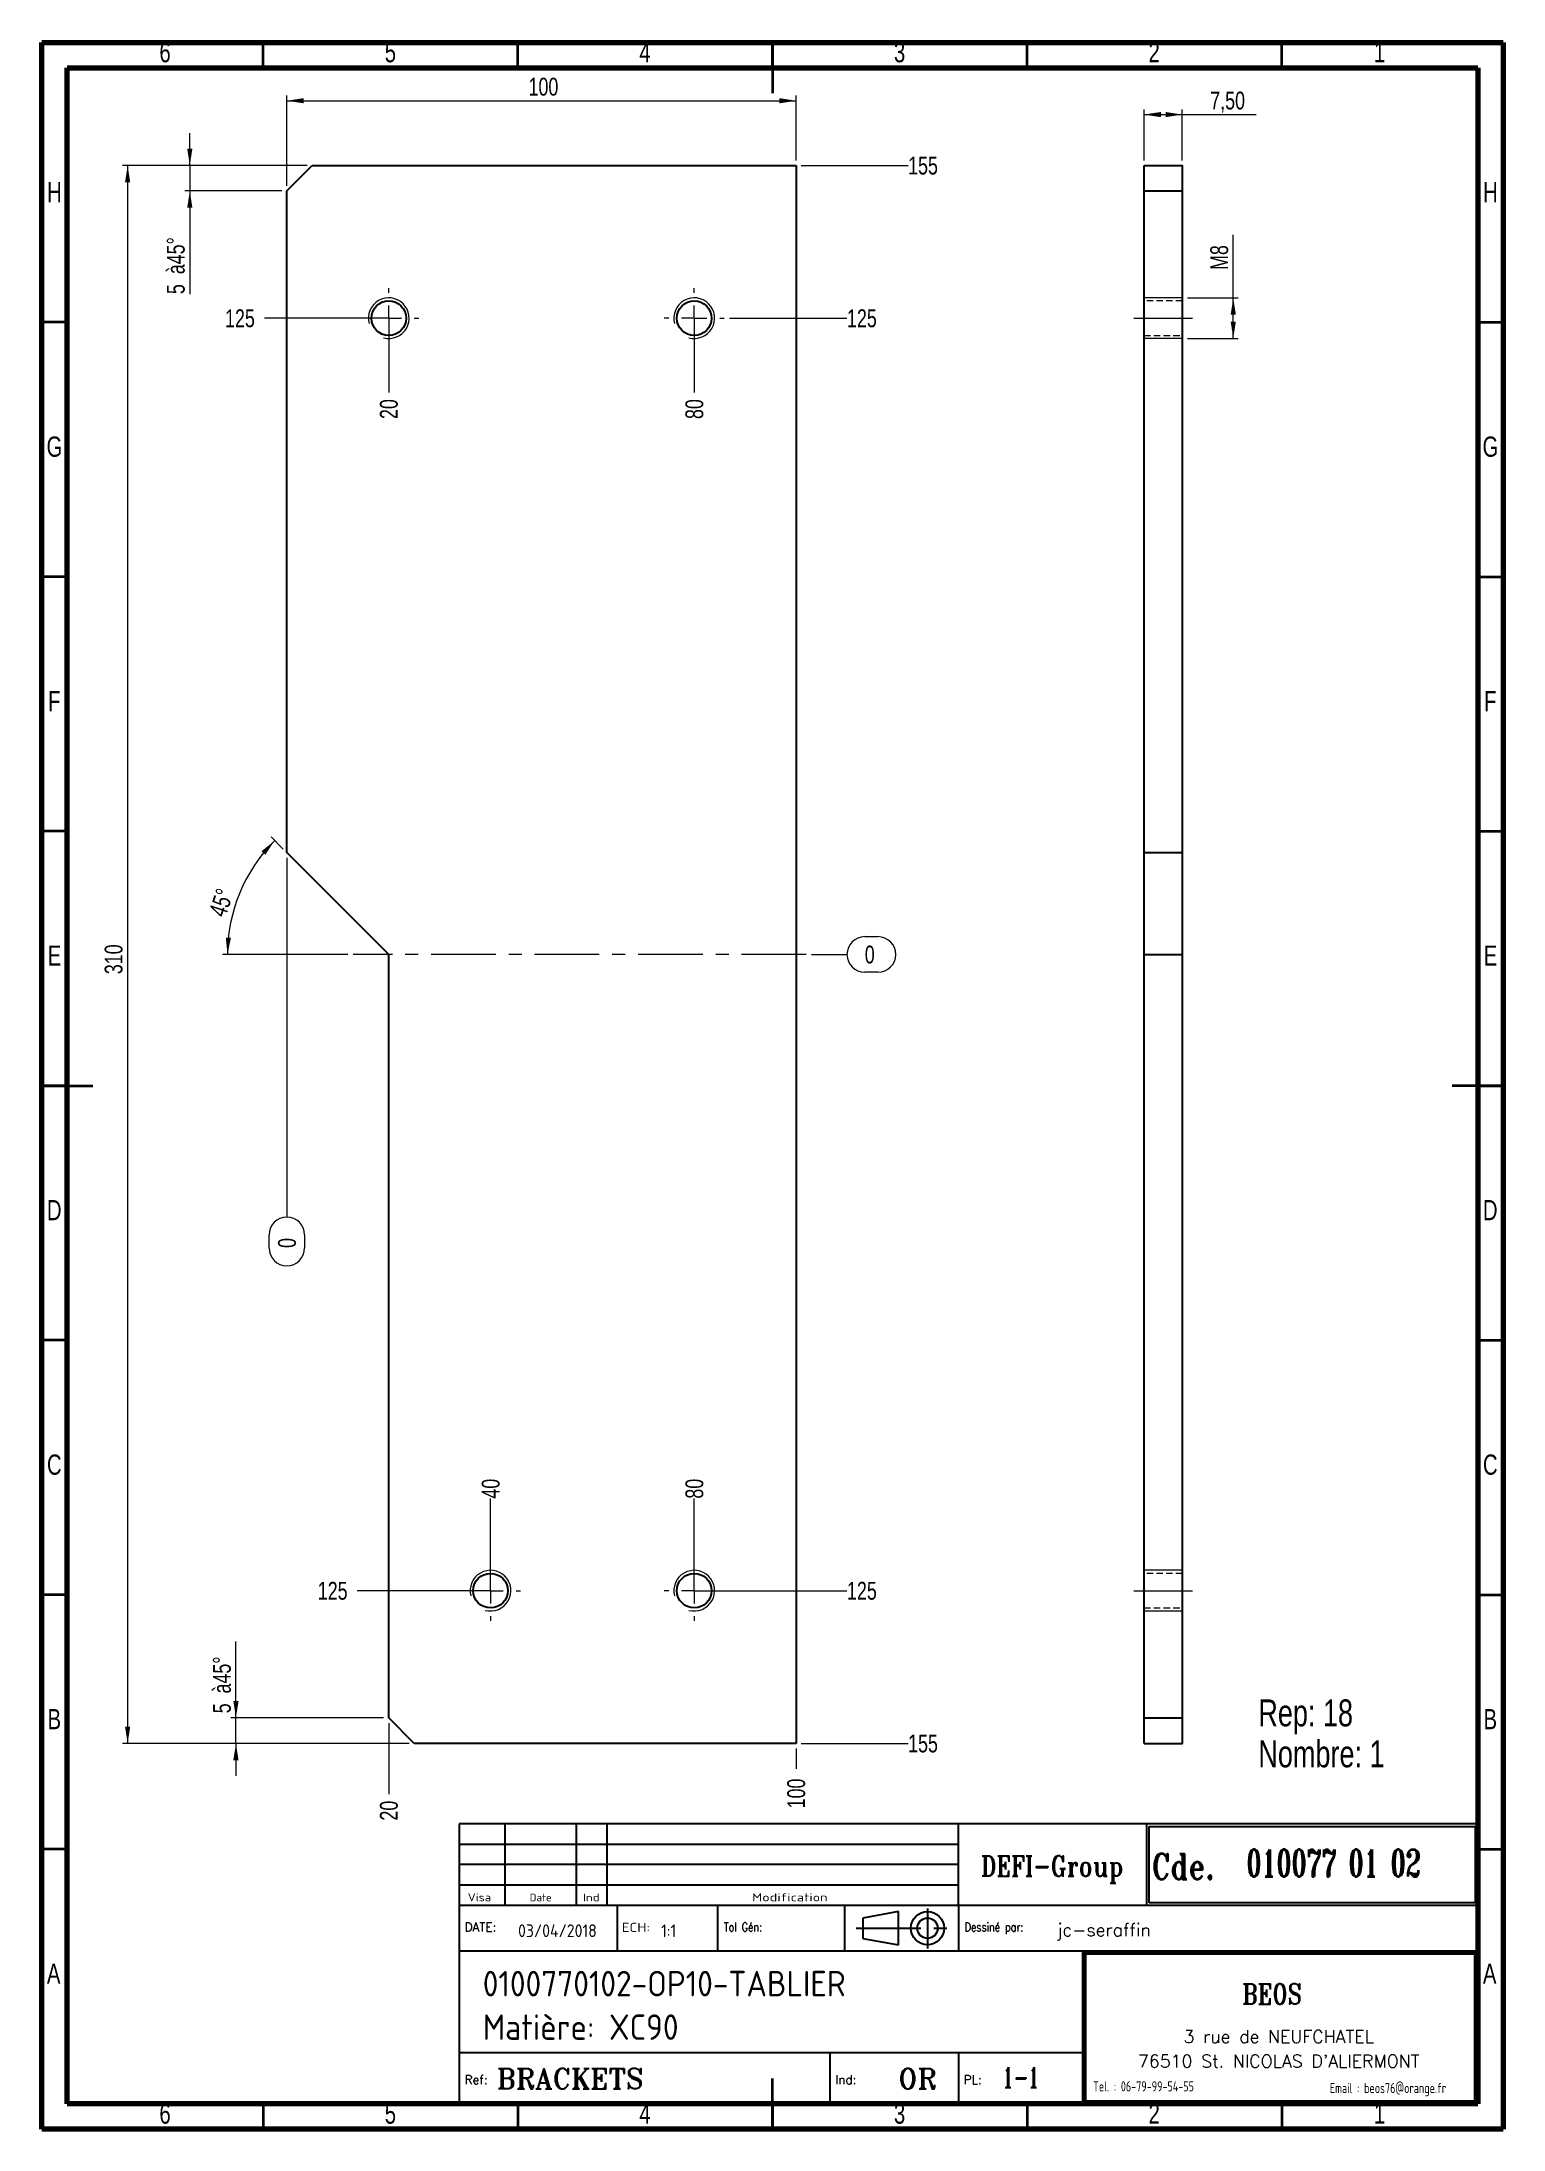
# Model space of a CAD drawing. Header units: millimetres. Extents: x 5 to 292, y 5 to 415.
import ezdxf

# ---------------------------------------------------------------- set-up
doc = ezdxf.new("R2010")
doc.units = ezdxf.units.MM
doc.linetypes.add('CENTERX2', pattern=[20.32, 12.7, -2.54, 2.54, -2.54])
doc.linetypes.add('HIDDEN', pattern=[1.905, 1.27, -0.635])
doc.layers.add('DIMENSIONS', color=176, linetype='Continuous')
doc.styles.add('SLDTEXTSTYLE0', font='TXT', dxfattribs={"width": 0.75})
doc.styles.add('SLDTEXTSTYLE1', font='ISOCP')
doc.styles.add('SLDTEXTSTYLE10', font='ISOCP', dxfattribs={"width": 1.147311})
doc.styles.add('SLDTEXTSTYLE11', font='ISOCP', dxfattribs={"width": 1.385904})
doc.styles.add('SLDTEXTSTYLE12', font='ISOCP', dxfattribs={"width": 1.246461})
doc.styles.add('SLDTEXTSTYLE13', font='ROMAND')
doc.styles.add('SLDTEXTSTYLE2', font='ROMANT', dxfattribs={"width": 0.8})
doc.styles.add('SLDTEXTSTYLE3', font='ISOCP', dxfattribs={"width": 0.8})
doc.styles.add('SLDTEXTSTYLE4', font='ROMANS', dxfattribs={"width": 0.8})
doc.styles.add('SLDTEXTSTYLE5', font='ROMANT')
doc.styles.add('SLDTEXTSTYLE6', font='ROMANS')
doc.styles.add('SLDTEXTSTYLE7', font='ROMANT', dxfattribs={"width": 0.65})
doc.styles.add('SLDTEXTSTYLE8', font='ISOCP', dxfattribs={"width": 1.446157})
doc.styles.add('SLDTEXTSTYLE9', font='ISOCP', dxfattribs={"width": 1.294402})
doc.dimstyles.new('SLDDIMSTYLE0', dxfattribs={"dimtxt": 3.5, "dimasz": 3.302, "dimexe": 0, "dimexo": 0.0625, "dimgap": 0.875, "dimtad": 0, "dimtih": 1, "dimtoh": 1, "dimdec": 0, "dimrnd": 1e-09, "dimdsep": 46, "dimtxsty": 'SLDTEXTSTYLE0', "dimblk1": 'NONE', "dimblk2": 'NONE', "dimsah": 1, "dimcen": 0.09, "dimadec": 0, "dimazin": 2, "dimtfac": 1, "dimtdec": 0, "dimtofl": 0, "dimtmove": 0, "dimatfit": 3, "dimldrblk": 'NONE', "dimfxl": 1, "dimfrac": 2, "dimtolj": 1, "dimtzin": 12, "dimarcsym": 0})
doc.dimstyles.new('SLDDIMSTYLE1', dxfattribs={"dimtxt": 3.5, "dimasz": 3.302, "dimexe": 0, "dimexo": 0.0625, "dimgap": 0.875, "dimtad": 0, "dimtih": 1, "dimtoh": 1, "dimrnd": 1e-09, "dimzin": 12, "dimdsep": 46, "dimtxsty": 'SLDTEXTSTYLE0', "dimblk1": 'NONE', "dimblk2": 'NONE', "dimsah": 1, "dimcen": 0.09, "dimadec": 0, "dimazin": 3, "dimtfac": 1, "dimtofl": 0, "dimtmove": 0, "dimatfit": 3, "dimldrblk": 'NONE', "dimfxl": 1, "dimfrac": 2, "dimtolj": 1, "dimtzin": 12, "dimarcsym": 0})
doc.dimstyles.new('SLDDIMSTYLE2', dxfattribs={"dimtxt": 3.5, "dimasz": 3.302, "dimexe": 0, "dimexo": 0.0625, "dimgap": 0.875, "dimtad": 1, "dimrnd": 1e-09, "dimzin": 12, "dimdsep": 46, "dimtxsty": 'SLDTEXTSTYLE0', "dimsah": 1, "dimcen": 0.09, "dimadec": 0, "dimazin": 3, "dimtfac": 1, "dimtofl": 0, "dimtmove": 0, "dimatfit": 3, "dimfxl": 1, "dimfrac": 2, "dimtolj": 1, "dimtzin": 12, "dimarcsym": 0})
doc.dimstyles.new('SLDDIMSTYLE3', dxfattribs={"dimtxt": 3.5, "dimasz": 3.302, "dimexe": 0, "dimexo": 0.0625, "dimgap": 0.875, "dimtad": 1, "dimdec": 4, "dimzin": 12, "dimdsep": 46, "dimtxsty": 'SLDTEXTSTYLE0', "dimsah": 1, "dimcen": 0.09, "dimazin": 3, "dimtfac": 1, "dimtofl": 0, "dimtmove": 0, "dimatfit": 3, "dimfxl": 1, "dimfrac": 2, "dimtolj": 1, "dimtzin": 12, "dimarcsym": 0})
doc.dimstyles.new('SLDDIMSTYLE4', dxfattribs={"dimtxt": 3.5, "dimasz": 3.302, "dimexe": 0, "dimexo": 0.0625, "dimgap": 0.875, "dimtad": 1, "dimrnd": 1e-09, "dimzin": 12, "dimdsep": 46, "dimtxsty": 'SLDTEXTSTYLE0', "dimsah": 1, "dimcen": 0.09, "dimadec": 0, "dimazin": 3, "dimtfac": 1, "dimtmove": 0, "dimatfit": 0, "dimfxl": 1, "dimfrac": 2, "dimtolj": 1, "dimtzin": 12, "dimarcsym": 0})

# ---------------------------------------------------------------- blocks, each defined once
blk = doc.blocks.new('SW_NOTE_0')
at = {"color": 0, "linetype": 'Continuous', "lineweight": 0, "char_height": 5.292, "attachment_point": 1, "style": 'SLDTEXTSTYLE0'}
for s, insert in [('Rep: 18', (0, 6.82)), ('Nombre: 1', (0, -1.23))]:
    blk.add_mtext(s, dxfattribs=dict(at, insert=insert))
blk = doc.blocks.new('_D')
at = {"color": 7, "linetype": 'Continuous', "lineweight": 18}
for p, q in [((166.62, 239.3), (169.21, 239.3)), ((156.13, 235.81), (163.13, 235.81)), ((169.21, 232.32), (166.62, 232.32))]:
    blk.add_line(p, q, dxfattribs=at)
for centre, start, end in [((166.62, 235.81), 90, 270), ((169.21, 235.81), 270, 90)]:
    blk.add_arc(centre, 3.49, start, end, dxfattribs=at)
at = {"color": 7, "linetype": 'Continuous', "lineweight": 18, "insert": (166.62, 237.54), "char_height": 3.5, "attachment_point": 1, "style": 'SLDTEXTSTYLE0'}
blk.add_mtext('0', dxfattribs=at)
blk = doc.blocks.new('_None')
blk = doc.blocks.new('_D_1')
at = {"color": 7, "linetype": 'Continuous', "lineweight": 18}
blk.add_line((134.13, 110.81), (163.13, 110.81), dxfattribs=at)
at = {"color": 7, "linetype": 'Continuous', "lineweight": 18, "insert": (163.13, 112.54), "char_height": 3.5, "attachment_point": 1, "style": 'SLDTEXTSTYLE0'}
blk.add_mtext('125', dxfattribs=at)
blk = doc.blocks.new('_D_2')
at = {"color": 7, "linetype": 'Continuous', "lineweight": 18}
blk.add_line((92.13, 110.81), (66.96, 110.81), dxfattribs=at)
at = {"color": 7, "linetype": 'Continuous', "lineweight": 18, "insert": (59.2, 112.54), "char_height": 3.5, "attachment_point": 1, "style": 'SLDTEXTSTYLE0'}
blk.add_mtext('125', dxfattribs=at)
blk = doc.blocks.new('_D_3')
at = {"color": 7, "linetype": 'Continuous', "lineweight": 18}
blk.add_line((154.13, 80.81), (175.13, 80.81), dxfattribs=at)
at = {"color": 7, "linetype": 'Continuous', "lineweight": 18, "insert": (175.13, 82.54), "char_height": 3.5, "attachment_point": 1, "style": 'SLDTEXTSTYLE0'}
blk.add_mtext('155', dxfattribs=at)
blk = doc.blocks.new('_D_4')
at = {"color": 7, "linetype": 'Continuous', "lineweight": 18}
blk.add_line((72.13, 360.81), (48.75, 360.81), dxfattribs=at)
at = {"color": 7, "linetype": 'Continuous', "lineweight": 18, "insert": (40.99, 362.54), "char_height": 3.5, "attachment_point": 1, "style": 'SLDTEXTSTYLE0'}
blk.add_mtext('125', dxfattribs=at)
blk = doc.blocks.new('_D_5')
at = {"color": 7, "linetype": 'Continuous', "lineweight": 18}
blk.add_line((140.03, 360.81), (163.13, 360.81), dxfattribs=at)
at = {"color": 7, "linetype": 'Continuous', "lineweight": 18, "insert": (163.13, 362.54), "char_height": 3.5, "attachment_point": 1, "style": 'SLDTEXTSTYLE0'}
blk.add_mtext('125', dxfattribs=at)
blk = doc.blocks.new('_D_6')
at = {"color": 7, "linetype": 'Continuous', "lineweight": 18}
blk.add_line((154.13, 390.81), (175.13, 390.81), dxfattribs=at)
at = {"color": 7, "linetype": 'Continuous', "lineweight": 18, "insert": (175.13, 392.54), "char_height": 3.5, "attachment_point": 1, "style": 'SLDTEXTSTYLE0'}
blk.add_mtext('155', dxfattribs=at)
blk = doc.blocks.new('_D_7')
at = {"color": 7, "linetype": 'Continuous', "lineweight": 18}
for p, q in [((53.13, 254.81), (53.13, 184.21)), ((49.64, 178.14), (49.64, 180.73)), ((56.62, 180.73), (56.62, 178.14))]:
    blk.add_line(p, q, dxfattribs=at)
for centre, start, end in [((53.13, 180.73), 0, 180), ((53.13, 178.14), 180, 0)]:
    blk.add_arc(centre, 3.49, start, end, dxfattribs=at)
at = {"color": 7, "linetype": 'Continuous', "lineweight": 18, "insert": (51.4, 178.14), "char_height": 3.5, "attachment_point": 1, "rotation": 90, "style": 'SLDTEXTSTYLE0'}
blk.add_mtext('0', dxfattribs=at)
blk = doc.blocks.new('_D_8')
at = {"color": 7, "linetype": 'Continuous', "lineweight": 18}
blk.add_line((73.13, 359.81), (73.13, 346.18), dxfattribs=at)
at = {"color": 7, "linetype": 'Continuous', "lineweight": 18, "insert": (71.4, 341), "char_height": 3.5, "attachment_point": 1, "rotation": 90, "style": 'SLDTEXTSTYLE0'}
blk.add_mtext('20', dxfattribs=at)
blk = doc.blocks.new('_D_9')
at = {"color": 7, "linetype": 'Continuous', "lineweight": 18}
blk.add_line((73.13, 84.81), (73.13, 70.81), dxfattribs=at)
at = {"color": 7, "linetype": 'Continuous', "lineweight": 18, "insert": (71.4, 65.64), "char_height": 3.5, "attachment_point": 1, "rotation": 90, "style": 'SLDTEXTSTYLE0'}
blk.add_mtext('20', dxfattribs=at)
blk = doc.blocks.new('_D_10')
at = {"color": 7, "linetype": 'Continuous', "lineweight": 18}
blk.add_line((93.13, 111.81), (93.13, 128.89), dxfattribs=at)
at = {"color": 7, "linetype": 'Continuous', "lineweight": 18, "insert": (91.4, 128.89), "char_height": 3.5, "attachment_point": 1, "rotation": 90, "style": 'SLDTEXTSTYLE0'}
blk.add_mtext('40', dxfattribs=at)
blk = doc.blocks.new('_D_11')
at = {"color": 7, "linetype": 'Continuous', "lineweight": 18}
blk.add_line((133.13, 359.81), (133.13, 346.18), dxfattribs=at)
at = {"color": 7, "linetype": 'Continuous', "lineweight": 18, "insert": (131.4, 341), "char_height": 3.5, "attachment_point": 1, "rotation": 90, "style": 'SLDTEXTSTYLE0'}
blk.add_mtext('80', dxfattribs=at)
blk = doc.blocks.new('_D_12')
at = {"color": 7, "linetype": 'Continuous', "lineweight": 18}
blk.add_line((133.13, 111.81), (133.13, 128.89), dxfattribs=at)
at = {"color": 7, "linetype": 'Continuous', "lineweight": 18, "insert": (131.4, 128.89), "char_height": 3.5, "attachment_point": 1, "rotation": 90, "style": 'SLDTEXTSTYLE0'}
blk.add_mtext('80', dxfattribs=at)
blk = doc.blocks.new('_D_13')
at = {"color": 7, "linetype": 'Continuous', "lineweight": 18}
blk.add_line((153.13, 79.81), (153.13, 75.8), dxfattribs=at)
at = {"color": 7, "linetype": 'Continuous', "lineweight": 18, "insert": (151.4, 68.04), "char_height": 3.5, "attachment_point": 1, "rotation": 90, "style": 'SLDTEXTSTYLE0'}
blk.add_mtext('100', dxfattribs=at)
blk = doc.blocks.new('_D_14')
at = {"color": 7, "linetype": 'Continuous', "lineweight": 18}
for p, q in [((57.13, 390.81), (20.86, 390.81)), ((21.86, 390.81), (21.86, 80.81)), ((77.13, 80.81), (20.86, 80.81))]:
    blk.add_line(p, q, dxfattribs=at)
for points in [[(21.86, 390.81), (21.35, 387.51), (22.37, 387.51)], [(21.86, 80.81), (22.37, 84.11), (21.35, 84.11)]]:
    blk.add_solid(points, dxfattribs=at)
at = {"color": 7, "linetype": 'Continuous', "lineweight": 18, "insert": (17.35, 231.93), "char_height": 3.5, "attachment_point": 1, "rotation": 90, "style": 'SLDTEXTSTYLE0'}
blk.add_mtext('310', dxfattribs=at)
blk = doc.blocks.new('_D_15')
at = {"color": 7, "linetype": 'Continuous', "lineweight": 18}
for p, q in [((53.13, 386.81), (53.13, 404.53)), ((53.13, 403.53), (153.13, 403.53)), ((153.13, 391.81), (153.13, 404.53))]:
    blk.add_line(p, q, dxfattribs=at)
for points in [[(53.13, 403.53), (56.43, 403.02), (56.43, 404.04)], [(153.13, 403.53), (149.83, 404.04), (149.83, 403.02)]]:
    blk.add_solid(points, dxfattribs=at)
at = {"color": 7, "linetype": 'Continuous', "lineweight": 18, "insert": (100.59, 408.04), "char_height": 3.5, "attachment_point": 1, "style": 'SLDTEXTSTYLE0'}
blk.add_mtext('100', dxfattribs=at)
blk = doc.blocks.new('_D_16')
at = {"color": 7, "linetype": 'Continuous', "lineweight": 18}
for p, q in [((52.43, 256.52), (50.04, 258.9)), ((65.13, 235.81), (40.47, 235.81))]:
    blk.add_line(p, q, dxfattribs=at)
blk.add_arc((73.13, 235.81), 31.66, 135, 180, dxfattribs=at)
for points in [[(50.75, 258.2), (48.16, 256.08), (48.91, 255.4)], [(41.47, 235.81), (42.15, 239.08), (41.14, 239.13)]]:
    blk.add_solid(points, dxfattribs=at)
at = {"color": 7, "linetype": 'Continuous', "lineweight": 18, "insert": (37.73, 244.03), "char_height": 3.5, "attachment_point": 1, "rotation": 71.365, "style": 'SLDTEXTSTYLE0'}
blk.add_mtext('45°', dxfattribs=at)
blk = doc.blocks.new('_D_17')
at = {"color": 7, "linetype": 'Continuous', "lineweight": 18}
for p, q in [((34.07, 390.81), (34.07, 397.16)), ((57.13, 390.81), (33.07, 390.81)), ((34.07, 390.81), (34.07, 385.81)), ((52.13, 385.81), (33.07, 385.81)), ((34.07, 385.81), (34.07, 365.55))]:
    blk.add_line(p, q, dxfattribs=at)
for points in [[(34.07, 390.81), (34.58, 394.11), (33.56, 394.11)], [(34.07, 385.81), (33.56, 382.51), (34.58, 382.51)]]:
    blk.add_solid(points, dxfattribs=at)
at = {"color": 7, "linetype": 'Continuous', "lineweight": 18, "char_height": 3.5, "attachment_point": 1, "rotation": 90, "style": 'SLDTEXTSTYLE0'}
for s, insert in [('à45°', (29.56, 369.45)), ('5', (29.56, 365.55))]:
    blk.add_mtext(s, dxfattribs=dict(at, insert=insert))
blk = doc.blocks.new('_D_18')
at = {"color": 7, "linetype": 'Continuous', "lineweight": 18}
for p, q in [((43.13, 85.81), (43.13, 100.82)), ((72.13, 85.81), (42.13, 85.81)), ((43.13, 80.81), (43.13, 85.81)), ((77.13, 80.81), (42.13, 80.81)), ((43.13, 80.81), (43.13, 74.46))]:
    blk.add_line(p, q, dxfattribs=at)
for points in [[(43.13, 85.81), (43.64, 89.11), (42.62, 89.11)], [(43.13, 80.81), (42.62, 77.51), (43.64, 77.51)]]:
    blk.add_solid(points, dxfattribs=at)
at = {"color": 7, "linetype": 'Continuous', "lineweight": 18, "char_height": 3.5, "attachment_point": 1, "rotation": 90, "style": 'SLDTEXTSTYLE0'}
for s, insert in [('à45°', (38.62, 90.61)), ('5', (38.62, 86.72))]:
    blk.add_mtext(s, dxfattribs=dict(at, insert=insert))
blk = doc.blocks.new('SW_CENTERMARKSYMBOL_0')
at = {"color": 0, "linetype": 'Continuous', "lineweight": 0}
for p, q in [((0, 5), (0, 5.9)), ((-5, 0), (-5.9, 0)), ((0, 0), (-2.5, 0)), ((0, 0), (0, 2.5)), ((0, 0), (0, -2.5)), ((0, 0), (2.5, 0)), ((5, 0), (5.9, 0)), ((0, -5), (0, -5.9))]:
    blk.add_line(p, q, dxfattribs=at)
blk = doc.blocks.new('SW_CENTERMARKSYMBOL_1')
at = {"color": 0, "linetype": 'Continuous', "lineweight": 0}
for p, q in [((0, 5), (0, 5.9)), ((-5, 0), (-5.9, 0)), ((0, 0), (-2.5, 0)), ((0, 0), (0, 2.5)), ((0, 0), (0, -2.5)), ((0, 0), (2.5, 0)), ((5, 0), (5.9, 0)), ((0, -5), (0, -5.9))]:
    blk.add_line(p, q, dxfattribs=at)
blk = doc.blocks.new('SW_CENTERMARKSYMBOL_2')
at = {"color": 0, "linetype": 'Continuous', "lineweight": 0}
for p, q in [((0, 5), (0, 5.9)), ((-5, 0), (-5.9, 0)), ((0, 0), (-2.5, 0)), ((0, 0), (0, 2.5)), ((0, 0), (0, -2.5)), ((0, 0), (2.5, 0)), ((5, 0), (5.9, 0)), ((0, -5), (0, -5.9))]:
    blk.add_line(p, q, dxfattribs=at)
blk = doc.blocks.new('SW_CENTERMARKSYMBOL_3')
at = {"color": 0, "linetype": 'Continuous', "lineweight": 0}
for p, q in [((0, 5), (0, 5.9)), ((-5, 0), (-5.9, 0)), ((0, 0), (-2.5, 0)), ((0, 0), (0, 2.5)), ((0, 0), (0, -2.5)), ((0, 0), (2.5, 0)), ((5, 0), (5.9, 0)), ((0, -5), (0, -5.9))]:
    blk.add_line(p, q, dxfattribs=at)
blk = doc.blocks.new('_D_19')
at = {"color": 7, "linetype": 'Continuous', "lineweight": 18}
for p, q in [((221.48, 391.81), (221.48, 401.81)), ((221.48, 400.81), (228.98, 400.81)), ((228.98, 391.81), (228.98, 401.81)), ((228.98, 400.81), (243.51, 400.81))]:
    blk.add_line(p, q, dxfattribs=at)
for points in [[(221.48, 400.81), (224.79, 400.3), (224.79, 401.32)], [(228.98, 400.81), (225.68, 401.32), (225.68, 400.3)]]:
    blk.add_solid(points, dxfattribs=at)
at = {"color": 7, "linetype": 'Continuous', "lineweight": 18, "insert": (234.46, 405.32), "char_height": 3.5, "attachment_point": 1, "style": 'SLDTEXTSTYLE0'}
blk.add_mtext('7,50', dxfattribs=at)
blk = doc.blocks.new('_D_20')
at = {"color": 7, "linetype": 'Continuous', "lineweight": 18}
for p, q in [((238.98, 364.81), (238.98, 377.16)), ((229.98, 364.81), (239.98, 364.81)), ((238.98, 356.81), (238.98, 364.81)), ((229.98, 356.81), (239.98, 356.81))]:
    blk.add_line(p, q, dxfattribs=at)
for points in [[(238.98, 364.81), (238.48, 361.51), (239.49, 361.51)], [(238.98, 356.81), (239.49, 360.11), (238.48, 360.11)]]:
    blk.add_solid(points, dxfattribs=at)
at = {"color": 7, "linetype": 'Continuous', "lineweight": 18, "insert": (234.47, 370.29), "char_height": 3.5, "attachment_point": 1, "rotation": 90, "style": 'SLDTEXTSTYLE0'}
blk.add_mtext('M8', dxfattribs=at)

msp = doc.modelspace()

# ---------------------------------------------------------------- linework, layer by layer
at = {"color": 7, "linetype": 'Continuous', "lineweight": 70}
for p, q in [((5, 5), (5, 415)), ((5, 415), (292, 415)), ((292, 415), (292, 5)), ((10, 10), (10, 410)), ((10, 410), (287, 410)), ((287, 410), (287, 10)), ((287, 10), (10, 10)), ((292, 5), (5, 5))]:
    msp.add_line(p, q, dxfattribs=at)
at = {"color": 7, "linetype": 'Continuous', "lineweight": 35}
for p, q in [((48.5, 410), (48.5, 415)), ((98.5, 410), (98.5, 415)), ((148.5, 415.001), (148.5, 404.999)), ((148.5, 410), (148.5, 415)), ((198.5, 410), (198.5, 415)), ((248.5, 410), (248.5, 415)), ((10, 360), (5, 360)), ((287, 360), (292, 360)), ((10, 310), (5, 310)), ((287, 310), (292, 310)), ((10, 260), (5, 260)), ((287, 260), (292, 260)), ((4.999, 210), (15.001, 210)), ((10, 210), (5, 210)), ((292.001, 210), (281.999, 210)), ((287, 210), (292, 210)), ((10, 160), (5, 160)), ((287, 160), (292, 160)), ((10, 110), (5, 110)), ((287, 110), (292, 110)), ((10, 60), (5, 60)), ((287, 60), (292, 60)), ((148.5, 4.999), (148.5, 15.001)), ((48.5, 10), (48.5, 5)), ((98.5, 10), (98.5, 5)), ((148.5, 10), (148.5, 5)), ((198.5, 10), (198.5, 5)), ((248.5, 10), (248.5, 5))]:
    msp.add_line(p, q, dxfattribs=at)
at = {"color": 7, "linetype": 'Continuous', "lineweight": 25}
for p, q in [((53.13234, 385.81024), (58.13233, 390.81024)), ((58.13233, 390.81024), (153.13233, 390.81024)), ((153.13233, 390.81024), (153.13233, 80.81023)), ((221.48396, 385.81024), (221.48396, 390.81024)), ((221.48396, 390.81024), (228.98396, 390.81024)), ((228.98396, 385.81024), (228.98396, 390.81024)), ((53.13234, 255.81023), (53.13234, 385.81024)), ((221.48396, 385.81024), (228.98396, 385.81024)), ((221.48396, 255.81023), (221.48396, 385.81024)), ((228.98396, 255.81023), (228.98396, 385.81024)), ((73.13235, 235.81023), (53.13234, 255.81023)), ((221.48396, 255.81023), (228.98396, 255.81023)), ((221.48396, 235.81023), (221.48396, 255.81023)), ((228.98396, 235.81023), (228.98396, 255.81023)), ((73.13235, 85.81023), (73.13235, 235.81023)), ((221.48396, 235.81023), (228.98396, 235.81023)), ((221.48396, 85.81023), (221.48396, 235.81023)), ((228.98396, 85.81023), (228.98396, 235.81023)), ((78.13235, 80.81023), (73.13235, 85.81023)), ((221.48396, 85.81023), (228.98396, 85.81023)), ((221.48396, 80.81023), (221.48396, 85.81023)), ((228.98396, 80.81023), (228.98396, 85.81023)), ((153.13233, 80.81023), (78.13235, 80.81023)), ((221.48396, 80.81023), (228.98396, 80.81023))]:
    msp.add_line(p, q, dxfattribs=at)
at = {"color": 7, "linetype": 'Continuous', "lineweight": 18}
for p, q in [((228.98396, 364.81023), (221.48396, 364.81023)), ((228.98396, 364.81023), (221.48396, 364.81023)), ((228.98396, 356.81023), (221.48396, 356.81023)), ((228.98396, 356.81023), (221.48396, 356.81023)), ((228.98396, 114.81023), (221.48396, 114.81023)), ((228.98396, 114.81023), (221.48396, 114.81023)), ((228.98396, 106.81023), (221.48396, 106.81023)), ((228.98396, 106.81023), (221.48396, 106.81023))]:
    msp.add_line(p, q, dxfattribs=at)
at = {"color": 7, "linetype": 'HIDDEN', "lineweight": 18}
for p, q in [((228.98396, 364.21023), (221.48396, 364.21023)), ((221.48396, 357.41024), (228.98396, 357.41024)), ((228.98396, 114.21023), (221.48396, 114.21023)), ((221.48396, 107.41024), (228.98396, 107.41024))]:
    msp.add_line(p, q, dxfattribs=at)
at = {"color": 7, "linetype": 'CENTERX2', "lineweight": 18}
for p, q in [((219.48396, 360.81023), (230.98396, 360.81023)), ((155.13235, 235.81023), (66.13235, 235.81023)), ((219.48396, 110.81023), (230.98396, 110.81023))]:
    msp.add_line(p, q, dxfattribs=at)
at = {"color": 7, "linetype": 'Continuous', "lineweight": 25}
for centre in [(73.13235, 360.81023), (133.13235, 360.81023), (93.13235, 110.81023), (133.13235, 110.81023)]:
    msp.add_circle(centre, 3.4, dxfattribs=at)
at = {"color": 7, "linetype": 'Continuous', "lineweight": 18}
for centre in [(73.13235, 360.81023), (133.13235, 360.81023), (93.13235, 110.81023), (133.13235, 110.81023)]:
    msp.add_arc(centre, 4, 255, 195, dxfattribs=at)
at = {"layer": 'DIMENSIONS', "color": 3}
for p, q in [((185, 65), (87, 65)), ((96, 49), (96, 65)), ((110, 49), (110, 65)), ((116, 49), (116, 65)), ((87, 61), (185, 61)), ((185, 57), (87, 57)), ((87, 53), (185, 53))]:
    msp.add_line(p, q, dxfattribs=at)
at = {"layer": 'DIMENSIONS', "color": 6}
for p, q in [((87, 65), (87, 10)), ((287, 10), (287, 65)), ((287, 40), (209.38409, 40)), ((209.38409, 40), (209.38409, 10)), ((286.8, 39.8), (209.58409, 39.8)), ((209.58409, 39.8), (209.58409, 10.2)), ((286.6, 39.6), (209.78409, 39.6)), ((209.78409, 39.6), (209.78409, 10.4)), ((286.4, 39.4), (209.98409, 39.4)), ((209.98409, 39.4), (209.98409, 10.6)), ((286.4, 10.6), (286.4, 39.4)), ((286.6, 10.4), (286.6, 39.6)), ((286.8, 10.2), (286.8, 39.8)), ((87, 10), (287, 10)), ((209.58409, 10.2), (286.8, 10.2)), ((209.78409, 10.4), (286.6, 10.4)), ((209.98409, 10.6), (286.4, 10.6))]:
    msp.add_line(p, q, dxfattribs=at)
at = {"layer": 'DIMENSIONS', "color": 1}
for p, q in [((287, 65), (185, 65)), ((185, 49), (185, 65)), ((222, 49), (222, 65)), ((222.5, 49.5), (222.5, 64.5)), ((222.5, 64.5), (286.5, 64.5)), ((286.5, 64.5), (286.5, 49.5)), ((286.5, 49.5), (222.5, 49.5)), ((87, 49), (287, 49)), ((118, 49), (118, 40)), ((137.73069, 49), (137.73069, 40)), ((162.62034, 49), (162.62034, 40)), ((185, 49), (185, 40)), ((209.38409, 40), (87, 40)), ((209.38409, 20), (87, 20)), ((159.79154, 20), (159.79154, 10)), ((185, 20), (185, 10))]:
    msp.add_line(p, q, dxfattribs=at)
at = {"layer": 'DIMENSIONS'}
for p, q in [((222.5, 49.5), (222.5, 64.5)), ((222.5, 64.5), (286.5, 64.5)), ((286.5, 64.5), (286.5, 49.5)), ((286.5, 49.5), (222.5, 49.5))]:
    msp.add_line(p, q, dxfattribs=at)
at = {"layer": 'DIMENSIONS', "color": 7}
for p, q in [((173.24368, 47.75), (166.24368, 46.5)), ((166.24368, 46.5), (166.24368, 42.5)), ((173.24368, 41.25), (173.24368, 47.75)), ((166.24368, 42.5), (173.24368, 41.25))]:
    msp.add_line(p, q, dxfattribs=at)
at = {"layer": 'DIMENSIONS', "color": 3, "linetype": 'CENTERX2'}
for p, q in [((178.93393, 48.34798), (178.93393, 40.51332)), ((164.94646, 44.5), (183.20111, 44.5))]:
    msp.add_line(p, q, dxfattribs=at)
at = {"layer": 'DIMENSIONS', "color": 7}
for radius in [3.25, 2]:
    msp.add_circle((178.93393, 44.5), radius, dxfattribs=at)

# ---------------------------------------------------------------- block references
at = {"color": 7, "linetype": 'Continuous', "lineweight": 0}
for name, p in [('SW_CENTERMARKSYMBOL_2', (73.13235, 360.81023)), ('SW_CENTERMARKSYMBOL_3', (133.13235, 360.81023)), ('SW_CENTERMARKSYMBOL_1', (93.13235, 110.81023)), ('SW_CENTERMARKSYMBOL_0', (133.13235, 110.81023)), ('SW_NOTE_0', (243.91164, 82.6268))]:
    msp.add_blockref(name, p, dxfattribs=at)

# ---------------------------------------------------------------- texts
at = {"color": 7, "linetype": 'Continuous', "lineweight": 0, "char_height": 3.96875, "attachment_point": 2, "style": 'SLDTEXTSTYLE0'}
for s, insert in [('6', (29.21004, 415.06015)), ('5', (73.46004, 415.06015)), ('4', (123.46004, 415.06015)), ('3', (173.46004, 415.06015)), ('2', (223.46004, 415.06015)), ('1', (267.71004, 415.06015)), ('H', (7.49035, 387.56015)), ('H', (289.49035, 387.56015)), ('G', (7.48668, 337.56015)), ('G', (289.48668, 337.56015)), ('F', (7.45774, 287.56015)), ('F', (289.45774, 287.56015)), ('E', (7.50781, 237.56015)), ('E', (289.50781, 237.56015)), ('D', (7.45269, 187.56015)), ('D', (289.45269, 187.56015)), ('C', (7.45866, 137.56015)), ('C', (289.45866, 137.56015)), ('B', (7.4706, 87.56015)), ('B', (289.4706, 87.56015)), ('A', (7.33969, 37.56015)), ('A', (289.33969, 37.56015)), ('6', (29.21004, 10.06015)), ('5', (73.46004, 10.06015)), ('4', (123.46004, 10.06015)), ('3', (173.46004, 10.06015)), ('2', (223.46004, 10.06015)), ('1', (267.71004, 10.06015))]:
    msp.add_mtext(s, dxfattribs=dict(at, insert=insert))
at = {"layer": 'DIMENSIONS'}
for s, insert, char_height, attachment_point, style in [('DEFI-Group', (203.4195, 58.70072), 4, 2, 'SLDTEXTSTYLE2'), ('Cde.', (223, 59.12589), 5, 1, 'SLDTEXTSTYLE2'), ('010077 01 02', (241.59203, 59.93983), 5.2916667, 1, 'SLDTEXTSTYLE7'), ('Visa', (88.6551, 51.34751), 1.567052, 1, 'SLDTEXTSTYLE12'), ('Date', (100.82407, 51.28334), 1.492431, 1, 'SLDTEXTSTYLE10'), ('Ind', (111.25446, 51.28334), 1.492431, 1, 'SLDTEXTSTYLE11'), ('Modification', (144.48919, 51.34751), 1.5670523, 1, 'SLDTEXTSTYLE8'), ('DATE:', (88.03411, 45.59841), 1.727675, 1, 'SLDTEXTSTYLE6'), ('03/04/2018', (98.53289, 45.25347), 2.5, 1, 'SLDTEXTSTYLE1'), ('ECH:', (118.91066, 45.55991), 1.814059, 1, 'SLDTEXTSTYLE9'), ('1:1', (126.61977, 45.24035), 2.5, 1, 'SLDTEXTSTYLE1'), ('Tol Gén:', (138.95157, 45.59841), 1.727675, 1, 'SLDTEXTSTYLE4'), ('Dessiné par:', (186.22087, 45.59841), 1.7276752, 1, 'SLDTEXTSTYLE4'), ('jc-seraffin', (204.35515, 45.41997), 2.5, 1, 'SLDTEXTSTYLE5'), ('0100770102-OP10-TABLIER', (91.60273, 36.10658), 5, 1, 'SLDTEXTSTYLE1'), ('BEOS', (246.57079, 33.59488), 4, 2, 'SLDTEXTSTYLE2'), ('Matière: XC90', (91.60273, 27.56351), 5, 1, 'SLDTEXTSTYLE1'), ('3 rue de NEUFCHATEL', (247.90924, 24.44835), 2.5, 2, 'SLDTEXTSTYLE13'), ('BRACKETS', (94.33673, 16.95138), 4, 1, 'SLDTEXTSTYLE5'), ('OR', (173.19394, 16.95138), 4, 1, 'SLDTEXTSTYLE5'), ('1-1', (193.65089, 17.17305), 4, 1, 'SLDTEXTSTYLE7'), ("76510 St. NICOLAS D'ALIERMONT", (247.90254, 19.62324), 2.5, 2, 'SLDTEXTSTYLE13'), ('Ref:', (88.03411, 15.59841), 1.727675, 1, 'SLDTEXTSTYLE6'), ('Ind:', (160.82565, 15.59841), 1.727675, 1, 'SLDTEXTSTYLE6'), ('PL:', (186.03411, 15.59841), 1.727675, 1, 'SLDTEXTSTYLE6'), ('Tel. : 06-79-99-54-55', (221.36027, 14.42858), 2, 2, 'SLDTEXTSTYLE3'), ('Email : beos76@orange.fr', (269.37248, 14.0972), 2, 2, 'SLDTEXTSTYLE3')]:
    msp.add_mtext(s, dxfattribs=dict(at, insert=insert, char_height=char_height, attachment_point=attachment_point, style=style))

# ---------------------------------------------------------------- dimensions: what is measured, and where the dimension line sits
at = {"color": 7, "linetype": 'Continuous', "lineweight": 18}
for base, p1, p2, picture, middle in [((153.13235, 403.53095), (53.13235, 385.81023), (153.13235, 390.81023), '_D_15', (104.47084, 403.53095)), ((228.98396, 400.81023), (221.48396, 390.81023), (228.98396, 390.81023), '_D_19', (238.98396, 400.81023))]:
    dim = msp.add_linear_dim(base=base, p1=p1, p2=p2, dimstyle='SLDDIMSTYLE2', dxfattribs=at)
    dim.commit()
    dim.dimension.update_dxf_attribs({"geometry": picture, "text_midpoint": middle, "dimtype": 160})
for base, p1, p2, text, dimstyle, picture, middle in [((34.07296, 385.81023), (58.13235, 390.81023), (53.13235, 385.81023), '<> à45°', 'SLDDIMSTYLE4', '_D_17', (34.07296, 372.60764)), ((238.98396, 364.81023), (228.98396, 356.81023), (228.98396, 364.81023), 'M8', 'SLDDIMSTYLE2', '_D_20', (238.98396, 373.72221)), ((43.13235, 85.81023), (78.13235, 80.81023), (73.13235, 85.81023), '<> à45°', 'SLDDIMSTYLE4', '_D_18', (43.13235, 93.76855))]:
    dim = msp.add_linear_dim(base=base, p1=p1, p2=p2, angle=90, text=text, dimstyle=dimstyle, dxfattribs=at)
    dim.commit()
    dim.dimension.update_dxf_attribs({"geometry": picture, "text_midpoint": middle, "dimtype": 160})
dim = msp.add_linear_dim(base=(21.8585, 80.81023), p1=(58.13235, 390.81023), p2=(78.13235, 80.81023), angle=90, dimstyle='SLDDIMSTYLE2', dxfattribs=at)
dim.commit()
dim.dimension.update_dxf_attribs({"geometry": '_D_14', "text_midpoint": (21.8585, 235.81023), "dimtype": 160})
for feature_location, offset, dtype, origin, dimstyle, picture, middle in [((153.13235, 390.81023), (22, 0), 0, (155.13235, 235.81023), 'SLDDIMSTYLE1', '_D_6', (179.01151, 390.81023)), ((73.13235, 360.81023), (-24.386, 0), 0, (155.13235, 235.81023), 'SLDDIMSTYLE1', '_D_4', (44.86717, 360.81023)), ((139.03235, 360.81023), (24.1, 0), 0, (155.13235, 235.81023), 'SLDDIMSTYLE1', '_D_5', (167.01151, 360.81023)), ((73.13235, 360.81023), (0, -14.63313), 1, (53.13235, 255.81023), 'SLDDIMSTYLE1', '_D_8', (73.13235, 343.59099)), ((133.13235, 360.81023), (0, -14.63313), 1, (53.13235, 255.81023), 'SLDDIMSTYLE1', '_D_11', (133.13235, 343.59099)), ((53.1323454904, 255.8102340648), (0, -71.5956539616), 1, (53.1323454904, 255.8102340648), 'SLDDIMSTYLE0', '_D_7', (53.1323454904, 179.4324621999)), ((73.13235, 85.81023), (0, -15), 1, (53.13235, 255.81023), 'SLDDIMSTYLE1', '_D_9', (73.13235, 68.22412)), ((93.13235, 110.81023), (0, 18.08051), 1, (53.13235, 255.81023), 'SLDDIMSTYLE1', '_D_10', (93.13235, 131.47686)), ((133.13235, 110.81023), (0, 18.08051), 1, (53.13235, 255.81023), 'SLDDIMSTYLE1', '_D_12', (133.13235, 131.47686)), ((153.13235, 80.81023), (0, -5.01124), 1, (53.13235, 255.81023), 'SLDDIMSTYLE1', '_D_13', (153.13235, 71.91982)), ((155.1323454904, 235.8102340648), (8, 0), 0, (155.1323454904, 235.8102340648), 'SLDDIMSTYLE0', '_D', (167.9144633937, 235.8102340648)), ((93.13235, 110.81023), (-26.17508, 0), 0, (155.13235, 235.81023), 'SLDDIMSTYLE1', '_D_2', (63.0781, 110.81023)), ((133.13235, 110.81023), (30, 0), 0, (155.13235, 235.81023), 'SLDDIMSTYLE1', '_D_1', (167.01151, 110.81023)), ((153.13235, 80.81023), (22, 0), 0, (155.13235, 235.81023), 'SLDDIMSTYLE1', '_D_3', (179.01151, 80.81023))]:
    dim = msp.add_ordinate_dim(feature_location=feature_location, offset=offset, dtype=dtype, origin=origin, dimstyle=dimstyle, dxfattribs=at)
    dim.commit()
    dim.dimension.update_dxf_attribs({"geometry": picture, "text_midpoint": middle})
dim = msp.add_angular_dim_2l(base=(43.88248, 247.92592), line1=((53.13235, 255.81023), (73.13235, 235.81023)), line2=((66.13235, 235.81023), (155.13235, 235.81023)), dimstyle='SLDDIMSTYLE3', dxfattribs=at)
dim.commit()
dim.dimension.update_dxf_attribs({"geometry": '_D_16', "text_midpoint": (43.13235, 245.92677), "dimtype": 162})

doc.saveas('drawing.dxf')
